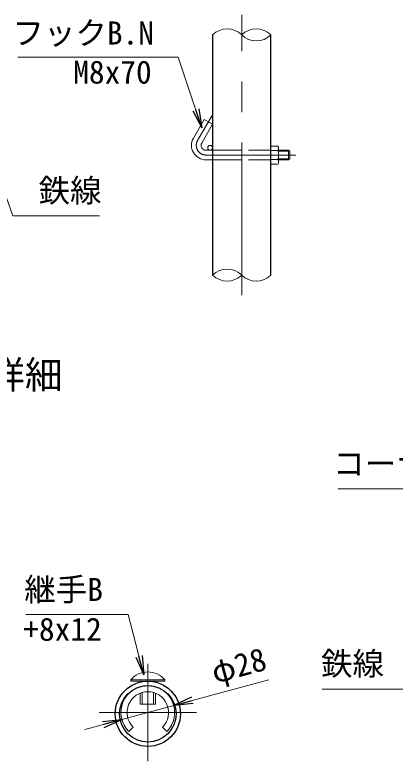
# Model space of a CAD drawing. Units: millimetres, scale not verified. Extents: x -4200 to 4200, y -2970 to 2970.
# Drawn here: x 1938 to 2730, y -752 to 802 of the extents above; entities that cross this region are included whole.
import ezdxf
from ezdxf.enums import TextEntityAlignment as Align

# ---------------------------------------------------------------- set-up
doc = ezdxf.new("R2010")
doc.units = ezdxf.units.MM
doc.header["$LTSCALE"] = 10
doc.linetypes.add('DASHED', pattern=[7.5, 6, -1.5])
doc.linetypes.add('USER1', pattern=[50.8, 31.75, -6.35, 6.35, -6.35])
for name, color, linetype, lineweight in [('0-0_D-STR1', 1, 'Continuous', 25), ('0-2_D-STR3', 3, 'Continuous', 13), ('0-4_D-BMK', 2, 'USER1', 13), ('0-5_D-STR-DIM', 7, 'Continuous', 13), ('0-A_D-STR-TXT', 7, 'Continuous', 13), ('0-B_D-TTL-TXT', 7, 'Continuous', 25)]:
    doc.layers.add(name, color=color, linetype=linetype, lineweight=lineweight)
doc.layers.add('0-6_0', color=7, linetype='Continuous')
doc.styles.add('ＭＳ ゴシック', font='')
doc.styles.get('ＭＳ ゴシック').set_extended_font_data('MS Gothic')

# ---------------------------------------------------------------- blocks, each defined once
blk = doc.blocks.new('_Open')
at = {"layer": '0-6_0'}
blk.add_line((-10, 1.667), (0, 0), dxfattribs=at)
blk.add_lwpolyline([(-10, -1.667), (0, 0), (-10, 0)], dxfattribs=at)

msp = doc.modelspace()

# ---------------------------------------------------------------- linework, layer by layer
at = {"layer": '0-0_D-STR1'}
for p, q in [((2349.43, 760.08), (2349.43, 260.08)), ((2470.93, 260.08), (2470.93, 760.08))]:
    msp.add_line(p, q, dxfattribs=at)
for radius in [68, 58.8]:
    msp.add_circle((2214.61, -653.27), radius, dxfattribs=at)
at = {"layer": '0-2_D-STR3'}
for p, q in [((2332.11, 584.06), (2309.61, 545.08)), ((2349.43, 574.06), (2332.11, 584.06)), ((2349.43, 574.06), (2326.93, 535.08)), ((2470.93, 528.83), (2470.93, 491.33)), ((2470.93, 528.83), (2485.43, 528.83)), ((2335.59, 520.08), (2349.43, 520.08)), ((2485.43, 519.46), (2470.93, 519.46)), ((2487.18, 524.89), (2487.18, 495.97)), ((2487.18, 520.08), (2507.59, 520.08)), ((2487.18, 518.33), (2509.34, 518.33)), ((2507.59, 520.08), (2507.59, 500.08)), ((2510.59, 517.08), (2507.59, 520.08)), ((2510.59, 517.08), (2510.59, 503.08)), ((2335.59, 500.08), (2349.43, 500.08)), ((2485.43, 500.71), (2470.93, 500.71)), ((2487.18, 501.83), (2509.34, 501.83)), ((2487.18, 500.08), (2507.59, 500.08)), ((2507.59, 500.08), (2510.59, 503.08)), ((2470.93, 491.33), (2485.43, 491.33)), ((2250.21, -582.49), (2179.01, -582.49)), ((2179.01, -582.49), (2179.01, -585.27)), ((2250.21, -585.27), (2179.01, -585.27)), ((2198.61, -585.27), (2198.61, -587.18)), ((2202.61, -585.27), (2202.61, -586.34)), ((2226.61, -585.27), (2226.61, -586.34)), ((2230.61, -585.27), (2230.61, -587.18)), ((2250.21, -582.49), (2250.21, -585.27)), ((2198.61, -610.34), (2198.61, -633.27)), ((2202.61, -608.97), (2202.61, -633.27)), ((2226.61, -608.97), (2226.61, -633.27)), ((2230.61, -610.34), (2230.61, -633.27)), ((2230.61, -633.27), (2198.61, -633.27)), ((2184.07, -681.02), (2175.01, -690.07)), ((2245.16, -681.02), (2254.21, -690.07))]:
    msp.add_line(p, q, dxfattribs=at)
at = {"layer": '0-2_D-STR3', "linetype": 'DASHED'}
for p, q in [((2349.43, 520.08), (2470.93, 520.08)), ((2349.43, 500.08), (2470.93, 500.08))]:
    msp.add_line(p, q, dxfattribs=at)
at = {"layer": '0-2_D-STR3'}
msp.add_circle((2344.43, 525.08), 5, dxfattribs=at)
for centre, radius, start, end in [((2335.59, 530.08), 30, 150, 270), ((2335.59, 530.08), 10, 150, 270), ((2480.18, 524.15), 7.04, 318.21899, 41.78101), ((2461.19, 510.08), 25.99, 338.85295, 21.14705), ((2480.03, 496.02), 7.15, 319.0514, 40.9486), ((2214.61, -612.87), 46.8, 40.47549, 139.52451), ((2214.61, -650.47), 56, 315, 225), ((2214.61, -650.47), 43.2, 315, 225)]:
    msp.add_arc(centre, radius, start, end, dxfattribs=at)
at = {"layer": '0-4_D-BMK'}
for p, q in [((2410.18, 218.42), (2410.18, 801.75)), ((2348.53, 592.49), (2318.27, 540.08)), ((2335.59, 510.08), (2522.81, 510.08)), ((2214.61, -549.21), (2214.61, -751.73)), ((2113.35, -650.47), (2315.87, -650.47))]:
    msp.add_line(p, q, dxfattribs=at)
msp.add_arc((2335.59, 530.08), 20, 150, 270, dxfattribs=at)
at = {"layer": '0-5_D-STR-DIM'}
for p, q in [((2466.47, -582.41), (2307.29, -625.43)), ((2160.55, -665.08), (2268.67, -635.86)), ((2121.94, -675.51), (2083.32, -685.95))]:
    msp.add_line(p, q, dxfattribs=at)
for centre, start, end in [((2379.8, 729.52), 45.18146, 134.81854), ((2440.55, 729.52), 45.18146, 134.81854), ((2440.55, 790.65), 225.18146, 314.81854), ((2379.8, 229.52), 45.18146, 134.81854), ((2379.8, 290.65), 225.18146, 314.81854), ((2440.55, 290.65), 225.18146, 314.81854)]:
    msp.add_arc(centre, 43.09, start, end, dxfattribs=at)
at = {"layer": '0-A_D-STR-TXT'}
for points in [[(1943.45, 713.75), (2277.62, 713.75), (2326.56, 568.37)], [(2114.14, 383.35), (1933.27, 383.35), (1883.62, 523.56)], [(2610.95, -184.59), (3109.34, -184.59), (3186.85, -42.56)], [(2577.73, -601.73), (2758.6, -601.73), (2897.79, -422.89)], [(1960.12, -446.23), (2173.49, -446.23), (2205.76, -570.36)]]:
    msp.add_lwpolyline(points, dxfattribs=at)

# ---------------------------------------------------------------- block references
at = {"layer": '0-5_D-STR-DIM', "xscale": 4, "yscale": 4}
for p, rotation in [((2268.67, -635.86), 195.12217), ((2160.55, -665.08), 15.12217)]:
    msp.add_blockref('_Open', p, dxfattribs=dict(at, rotation=rotation))
at = {"layer": '0-A_D-STR-TXT', "xscale": 4, "yscale": 4}
for p, rotation in [((2327.2, 566.47), 288.60308), ((2206.27, -572.29), 284.57643)]:
    msp.add_blockref('_Open', p, dxfattribs=dict(at, rotation=rotation))

# ---------------------------------------------------------------- texts
at = {"layer": '0-5_D-STR-DIM', "style": 'ＭＳ ゴシック'}
msp.add_text('φ28', height=48.09, rotation=15.122, dxfattribs=at).set_placement((2358.35, -604.64), align=Align.BOTTOM_LEFT)
at = {"layer": '0-A_D-STR-TXT', "style": 'ＭＳ ゴシック'}
for s, p in [('フックB.N', (1932.54, 725.7)), ('M8x70', (2059.18, 644.3)), ('鉄線', (1986.99, 397.71)), ('コーナーエルボ', (2600.8, -170.86)), ('継手B', (1957.33, -432.89)), ('+8x12', (1955.05, -515.68)), ('鉄線', (2575.45, -587.36))]:
    msp.add_text(s, height=48.09, dxfattribs=at).set_placement(p, align=Align.BOTTOM_LEFT)
at = {"layer": '0-B_D-TTL-TXT', "style": 'ＭＳ ゴシック'}
msp.add_text('鉄線取付詳細', height=57.7, dxfattribs=at).set_placement((1564.81, 6.32), align=Align.BOTTOM_LEFT)

doc.saveas('drawing.dxf')
